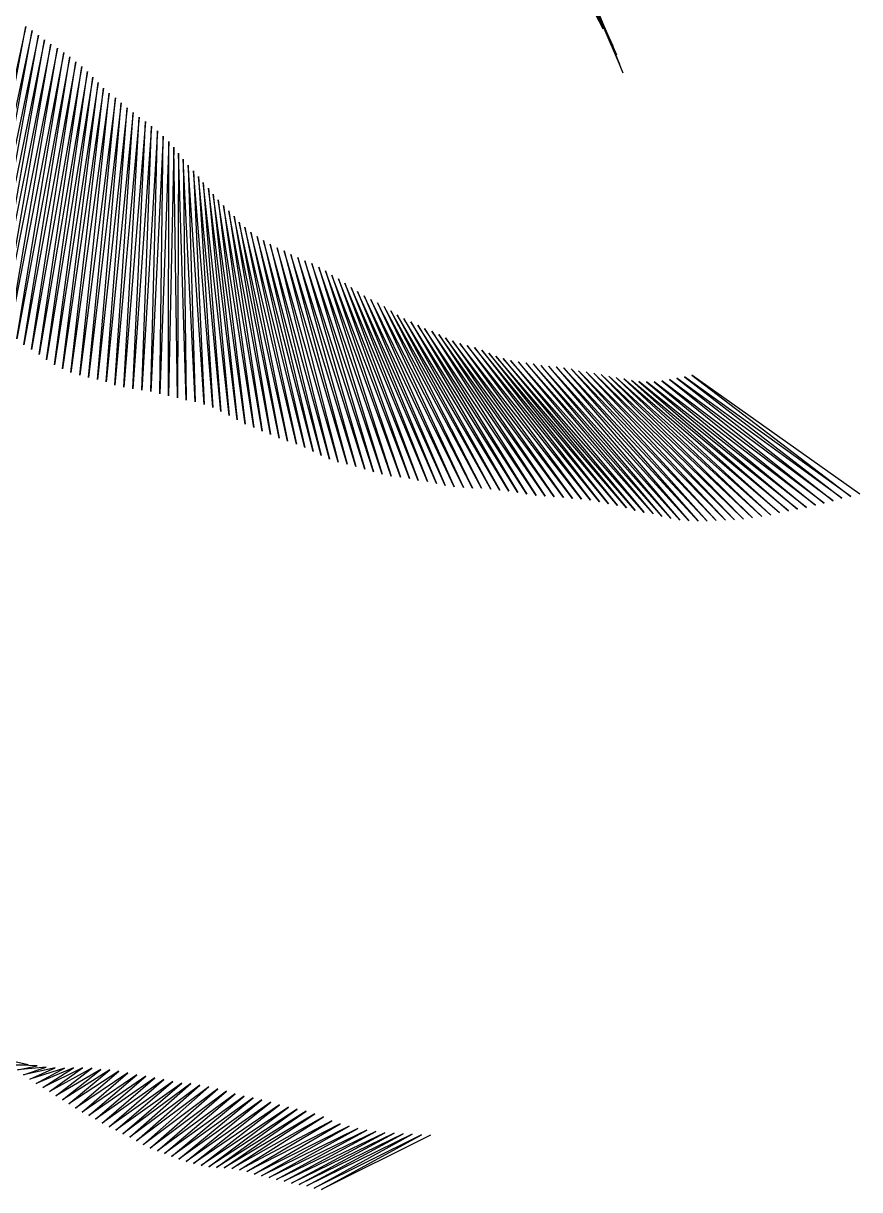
# Model space of a CAD drawing. Header units: metres. Extents: x -465 to 475, y -409 to 494.
# Drawn here: x 212 to 385.7, y -360.6 to -118.3 of the extents above; entities that cross this region are included whole.
import ezdxf

# ---------------------------------------------------------------- set-up
doc = ezdxf.new("R2010")
doc.units = ezdxf.units.M

msp = doc.modelspace()

# ---------------------------------------------------------------- linework, layer by layer
for p, q in [((332.47, -119.42, -606.22), (315.55, -87.16, -606.22)), ((316.53, -87.77, -606.22), (332.47, -119.42, -606.22)), ((333.54, -121.14, -606.22), (316.53, -87.77, -606.22)), ((317.55, -88.3, -606.22), (333.54, -121.14, -606.22)), ((334.48, -122.94, -606.22), (317.55, -88.3, -606.22)), ((318.59, -88.77, -606.22), (334.48, -122.94, -606.22)), ((335.25, -124.82, -606.22), (318.59, -88.77, -606.22)), ((319.65, -89.22, -606.22), (335.25, -124.82, -606.22)), ((335.87, -126.75, -606.22), (319.65, -89.22, -606.22)), ((320.68, -89.73, -606.22), (335.87, -126.75, -606.22)), ((336.61, -128.64, -606.22), (320.68, -89.73, -606.22)), ((212.51, -118.92, -606.22), (200.11, -175.72, -606.22)), ((201.55, -176.96, -606.22), (212.51, -118.92, -606.22)), ((213.84, -119.8, -606.22), (201.55, -176.96, -606.22)), ((203.07, -178.09, -606.22), (213.84, -119.8, -606.22)), ((215.12, -120.74, -606.22), (203.07, -178.09, -606.22)), ((204.59, -179.24, -606.22), (215.12, -120.74, -606.22)), ((216.39, -121.7, -606.22), (204.59, -179.24, -606.22)), ((206.04, -180.46, -606.22), (216.39, -121.7, -606.22)), ((217.71, -122.59, -606.22), (206.04, -180.46, -606.22)), ((207.52, -181.65, -606.22), (217.71, -122.59, -606.22)), ((219.05, -123.46, -606.22), (207.52, -181.65, -606.22)), ((209.04, -182.79, -606.22), (219.05, -123.46, -606.22)), ((220.38, -124.32, -606.22), (209.04, -182.79, -606.22)), ((210.61, -183.86, -606.22), (220.38, -124.32, -606.22)), ((221.66, -125.27, -606.22), (210.61, -183.86, -606.22)), ((212.09, -185.05, -606.22), (221.66, -125.27, -606.22)), ((222.87, -126.31, -606.22), (212.09, -185.05, -606.22)), ((213.68, -186.08, -606.22), (222.87, -126.31, -606.22)), ((224.14, -127.26, -606.22), (213.68, -186.08, -606.22)), ((215.3, -187.09, -606.22), (224.14, -127.26, -606.22)), ((225.34, -128.31, -606.22), (215.3, -187.09, -606.22)), ((216.82, -188.23, -606.22), (225.34, -128.31, -606.22)), ((226.44, -129.45, -606.22), (216.82, -188.23, -606.22)), ((218.43, -189.23, -606.22), (226.44, -129.45, -606.22)), ((227.54, -130.61, -606.22), (218.43, -189.23, -606.22)), ((220.12, -190.09, -606.22), (227.54, -130.61, -606.22)), ((228.64, -131.76, -606.22), (220.12, -190.09, -606.22)), ((221.88, -190.81, -606.22), (228.64, -131.76, -606.22)), ((229.83, -132.81, -606.22), (221.88, -190.81, -606.22)), ((223.7, -191.37, -606.22), (229.83, -132.81, -606.22)), ((231.1, -133.78, -606.22), (223.7, -191.37, -606.22)), ((225.52, -191.9, -606.22), (231.1, -133.78, -606.22)), ((232.31, -134.81, -606.22), (225.52, -191.9, -606.22)), ((227.38, -192.26, -606.22), (232.31, -134.81, -606.22)), ((233.52, -135.84, -606.22), (227.38, -192.26, -606.22)), ((229.21, -192.79, -606.22), (233.52, -135.84, -606.22)), ((234.79, -136.81, -606.22), (229.21, -192.79, -606.22)), ((230.99, -193.43, -606.22), (234.79, -136.81, -606.22)), ((236.02, -137.81, -606.22), (230.99, -193.43, -606.22)), ((232.84, -193.9, -606.22), (236.02, -137.81, -606.22)), ((237.33, -138.71, -606.22), (232.84, -193.9, -606.22)), ((234.71, -194.21, -606.22), (237.33, -138.71, -606.22)), ((238.62, -139.65, -606.22), (234.71, -194.21, -606.22)), ((236.59, -194.48, -606.22), (238.62, -139.65, -606.22)), ((239.86, -140.64, -606.22), (236.59, -194.48, -606.22)), ((238.47, -194.77, -606.22), (239.86, -140.64, -606.22)), ((241.04, -141.72, -606.22), (238.47, -194.77, -606.22)), ((240.31, -195.23, -606.22), (241.04, -141.72, -606.22)), ((242.19, -142.81, -606.22), (240.31, -195.23, -606.22)), ((242.15, -195.7, -606.22), (242.19, -142.81, -606.22)), ((243.26, -143.99, -606.22), (242.15, -195.7, -606.22)), ((244.01, -196.06, -606.22), (243.26, -143.99, -606.22)), ((244.23, -145.25, -606.22), (244.01, -196.06, -606.22)), ((245.84, -196.59, -606.22), (244.23, -145.25, -606.22)), ((245.22, -146.5, -606.22), (245.84, -196.59, -606.22)), ((247.7, -196.94, -606.22), (245.22, -146.5, -606.22)), ((246.23, -147.73, -606.22), (247.7, -196.94, -606.22)), ((249.54, -197.45, -606.22), (246.23, -147.73, -606.22)), ((247.3, -148.91, -606.22), (249.54, -197.45, -606.22)), ((251.32, -198.11, -606.22), (247.3, -148.91, -606.22)), ((248.34, -150.11, -606.22), (251.32, -198.11, -606.22)), ((253.03, -198.92, -606.22), (248.34, -150.11, -606.22)), ((249.34, -151.35, -606.22), (253.03, -198.92, -606.22)), ((254.72, -199.78, -606.22), (249.34, -151.35, -606.22)), ((250.42, -152.52, -606.22), (254.72, -199.78, -606.22)), ((256.42, -200.64, -606.22), (250.42, -152.52, -606.22)), ((251.4, -153.77, -606.22), (256.42, -200.64, -606.22)), ((258.1, -201.53, -606.22), (251.4, -153.77, -606.22)), ((252.44, -154.98, -606.22), (258.1, -201.53, -606.22)), ((259.85, -202.26, -606.22), (252.44, -154.98, -606.22)), ((253.54, -156.13, -606.22), (259.85, -202.26, -606.22)), ((261.6, -203.01, -606.22), (253.54, -156.13, -606.22)), ((254.64, -157.27, -606.22), (261.6, -203.01, -606.22)), ((263.36, -203.7, -606.22), (254.64, -157.27, -606.22)), ((255.79, -158.38, -606.22), (263.36, -203.7, -606.22)), ((265.11, -204.45, -606.22), (255.79, -158.38, -606.22)), ((256.85, -159.57, -606.22), (265.11, -204.45, -606.22)), ((266.89, -205.1, -606.22), (256.85, -159.57, -606.22)), ((258, -160.66, -606.22), (266.89, -205.1, -606.22)), ((268.7, -205.7, -606.22), (258, -160.66, -606.22)), ((259.23, -161.68, -606.22), (268.7, -205.7, -606.22)), ((270.47, -206.38, -606.22), (259.23, -161.68, -606.22)), ((260.54, -162.58, -606.22), (270.47, -206.38, -606.22)), ((272.18, -207.21, -606.22), (260.54, -162.58, -606.22)), ((261.88, -163.44, -606.22), (272.18, -207.21, -606.22)), ((273.86, -208.09, -606.22), (261.88, -163.44, -606.22)), ((263.28, -164.19, -606.22), (273.86, -208.09, -606.22)), ((275.6, -208.84, -606.22), (263.28, -164.19, -606.22)), ((264.7, -164.91, -606.22), (275.6, -208.84, -606.22)), ((277.41, -209.43, -606.22), (264.7, -164.91, -606.22)), ((266.15, -165.57, -606.22), (277.41, -209.43, -606.22)), ((279.25, -209.88, -606.22), (266.15, -165.57, -606.22)), ((267.55, -166.33, -606.22), (279.25, -209.88, -606.22)), ((281.09, -210.37, -606.22), (267.55, -166.33, -606.22)), ((269.01, -166.97, -606.22), (281.09, -210.37, -606.22)), ((282.9, -210.94, -606.22), (269.01, -166.97, -606.22)), ((270.46, -167.61, -606.22), (282.9, -210.94, -606.22)), ((284.73, -211.47, -606.22), (270.46, -167.61, -606.22)), ((271.94, -168.2, -606.22), (284.73, -211.47, -606.22)), ((286.56, -211.97, -606.22), (271.94, -168.2, -606.22)), ((273.36, -168.92, -606.22), (286.56, -211.97, -606.22)), ((288.42, -212.34, -606.22), (273.36, -168.92, -606.22)), ((274.74, -169.72, -606.22), (288.42, -212.34, -606.22)), ((290.31, -212.58, -606.22), (274.74, -169.72, -606.22)), ((276.07, -170.59, -606.22), (290.31, -212.58, -606.22)), ((292.18, -212.86, -606.22), (276.07, -170.59, -606.22)), ((277.46, -171.35, -606.22), (292.18, -212.86, -606.22)), ((294.04, -213.27, -606.22), (277.46, -171.35, -606.22)), ((278.78, -172.25, -606.22), (294.04, -213.27, -606.22)), ((295.92, -213.5, -606.22), (278.78, -172.25, -606.22)), ((280.07, -173.18, -606.22), (295.92, -213.5, -606.22)), ((297.79, -213.87, -606.22), (280.07, -173.18, -606.22)), ((281.42, -174.02, -606.22), (297.79, -213.87, -606.22)), ((299.64, -214.29, -606.22), (281.42, -174.02, -606.22)), ((282.77, -174.87, -606.22), (299.64, -214.29, -606.22)), ((301.52, -214.57, -606.22), (282.77, -174.87, -606.22)), ((284.15, -175.66, -606.22), (301.52, -214.57, -606.22)), ((303.41, -214.74, -606.22), (284.15, -175.66, -606.22)), ((285.57, -176.37, -606.22), (303.41, -214.74, -606.22)), ((305.3, -214.86, -606.22), (285.57, -176.37, -606.22)), ((286.98, -177.12, -606.22), (305.3, -214.86, -606.22)), ((307.2, -214.87, -606.22), (286.98, -177.12, -606.22)), ((288.31, -177.99, -606.22), (307.2, -214.87, -606.22)), ((309.09, -215.06, -606.22), (288.31, -177.99, -606.22)), ((289.66, -178.84, -606.22), (309.09, -215.06, -606.22)), ((310.98, -215.26, -606.22), (289.66, -178.84, -606.22)), ((291.05, -179.62, -606.22), (310.98, -215.26, -606.22)), ((312.87, -215.48, -606.22), (291.05, -179.62, -606.22)), ((292.47, -180.32, -606.22), (312.87, -215.48, -606.22)), ((314.75, -215.75, -606.22), (292.47, -180.32, -606.22)), ((293.92, -180.97, -606.22), (314.75, -215.75, -606.22)), ((316.61, -216.13, -606.22), (293.92, -180.97, -606.22)), ((295.36, -181.66, -606.22), (316.61, -216.13, -606.22)), ((318.5, -216.36, -606.22), (295.36, -181.66, -606.22)), ((296.83, -182.26, -606.22), (318.5, -216.36, -606.22)), ((320.39, -216.53, -606.22), (296.83, -182.26, -606.22)), ((298.29, -182.91, -606.22), (320.39, -216.53, -606.22)), ((322.28, -216.63, -606.22), (298.29, -182.91, -606.22)), ((299.7, -183.64, -606.22), (322.28, -216.63, -606.22)), ((324.18, -216.79, -606.22), (299.7, -183.64, -606.22)), ((301.16, -184.27, -606.22), (324.18, -216.79, -606.22)), ((326.06, -217.01, -606.22), (301.16, -184.27, -606.22)), ((302.67, -184.78, -606.22), (326.06, -217.01, -606.22)), ((327.96, -217.13, -606.22), (302.67, -184.78, -606.22)), ((304.21, -185.2, -606.22), (327.96, -217.13, -606.22)), ((329.84, -217.37, -606.22), (304.21, -185.2, -606.22)), ((305.74, -185.64, -606.22), (329.84, -217.37, -606.22)), ((331.71, -217.72, -606.22), (305.74, -185.64, -606.22)), ((307.21, -186.22, -606.22), (331.71, -217.72, -606.22)), ((333.57, -218.11, -606.22), (307.21, -186.22, -606.22)), ((308.68, -186.84, -606.22), (333.57, -218.11, -606.22)), ((335.44, -218.45, -606.22), (308.68, -186.84, -606.22)), ((310.16, -187.43, -606.22), (335.44, -218.45, -606.22)), ((337.27, -218.94, -606.22), (310.16, -187.43, -606.22)), ((311.66, -187.95, -606.22), (337.27, -218.94, -606.22)), ((339.08, -219.5, -606.22), (311.66, -187.95, -606.22)), ((313.21, -188.34, -606.22), (339.08, -219.5, -606.22)), ((340.94, -219.89, -606.22), (313.21, -188.34, -606.22)), ((314.77, -188.63, -606.22), (340.94, -219.89, -606.22)), ((342.82, -220.21, -606.22), (314.77, -188.63, -606.22)), ((316.35, -188.84, -606.22), (342.82, -220.21, -606.22)), ((344.65, -220.71, -606.22), (316.35, -188.84, -606.22)), ((317.93, -189.02, -606.22), (344.65, -220.71, -606.22)), ((346.49, -221.16, -606.22), (317.93, -189.02, -606.22)), ((319.49, -189.34, -606.22), (346.49, -221.16, -606.22)), ((348.37, -221.48, -606.22), (319.49, -189.34, -606.22)), ((321.07, -189.51, -606.22), (348.37, -221.48, -606.22)), ((350.26, -221.65, -606.22), (321.07, -189.51, -606.22)), ((322.66, -189.68, -606.22), (350.26, -221.65, -606.22)), ((352.16, -221.71, -606.22), (322.66, -189.68, -606.22)), ((324.24, -189.83, -606.22), (352.16, -221.71, -606.22)), ((354.05, -221.68, -606.22), (324.24, -189.83, -606.22)), ((325.81, -190.09, -606.22), (354.05, -221.68, -606.22)), ((355.95, -221.54, -606.22), (325.81, -190.09, -606.22)), ((327.36, -190.46, -606.22), (355.95, -221.54, -606.22)), ((357.85, -221.49, -606.22), (327.36, -190.46, -606.22)), ((328.93, -190.72, -606.22), (357.85, -221.49, -606.22)), ((359.75, -221.46, -606.22), (328.93, -190.72, -606.22)), ((330.51, -190.94, -606.22), (359.75, -221.46, -606.22)), ((361.64, -221.29, -606.22), (330.51, -190.94, -606.22)), ((332.07, -191.24, -606.22), (361.64, -221.29, -606.22)), ((363.51, -220.99, -606.22), (332.07, -191.24, -606.22)), ((350.89, -191.36, -606.22), (383.91, -216.57, -606.22)), ((385.75, -216.09, -606.22), (350.89, -191.36, -606.22)), ((333.63, -191.56, -606.22), (363.51, -220.99, -606.22)), ((365.4, -220.77, -606.22), (333.63, -191.56, -606.22)), ((335.18, -191.9, -606.22), (365.4, -220.77, -606.22)), ((367.27, -220.44, -606.22), (335.18, -191.9, -606.22)), ((336.76, -192.13, -606.22), (367.27, -220.44, -606.22)), ((369.12, -219.99, -606.22), (336.76, -192.13, -606.22)), ((338.31, -192.49, -606.22), (369.12, -219.99, -606.22)), ((370.97, -219.56, -606.22), (338.31, -192.49, -606.22)), ((339.88, -192.71, -606.22), (370.97, -219.56, -606.22)), ((372.84, -219.23, -606.22), (339.88, -192.71, -606.22)), ((341.47, -192.79, -606.22), (372.84, -219.23, -606.22)), ((374.7, -218.86, -606.22), (341.47, -192.79, -606.22)), ((343.07, -192.75, -606.22), (374.7, -218.86, -606.22)), ((376.54, -218.4, -606.22), (343.07, -192.75, -606.22)), ((344.65, -192.56, -606.22), (376.54, -218.4, -606.22)), ((378.39, -217.95, -606.22), (344.65, -192.56, -606.22)), ((346.21, -192.25, -606.22), (378.39, -217.95, -606.22)), ((380.23, -217.51, -606.22), (346.21, -192.25, -606.22)), ((347.78, -192.02, -606.22), (380.23, -217.51, -606.22)), ((382.05, -216.96, -606.22), (347.78, -192.02, -606.22)), ((349.35, -191.72, -606.22), (382.05, -216.96, -606.22)), ((383.91, -216.57, -606.22), (349.35, -191.72, -606.22)), ((212.97, -334.62, -606.22), (208.34, -333.63, -606.22)), ((209.58, -334.64, -606.22), (212.97, -334.62, -606.22)), ((214.85, -334.85, -606.22), (209.58, -334.64, -606.22)), ((210.76, -335.72, -606.22), (214.85, -334.85, -606.22)), ((216.73, -335.14, -606.22), (210.76, -335.72, -606.22)), ((212.03, -336.7, -606.22), (216.73, -335.14, -606.22)), ((218.62, -335.3, -606.22), (212.03, -336.7, -606.22)), ((213.36, -337.6, -606.22), (218.62, -335.3, -606.22)), ((220.51, -335.36, -606.22), (213.36, -337.6, -606.22)), ((222.4, -335.25, -606.22), (214.65, -338.55, -606.22)), ((214.65, -338.55, -606.22), (220.51, -335.36, -606.22)), ((216.01, -339.38, -606.22), (222.4, -335.25, -606.22)), ((224.3, -335.27, -606.22), (216.01, -339.38, -606.22)), ((217.4, -340.18, -606.22), (224.3, -335.27, -606.22)), ((226.19, -335.37, -606.22), (217.4, -340.18, -606.22)), ((218.71, -341.1, -606.22), (226.19, -335.37, -606.22)), ((228.08, -335.61, -606.22), (218.71, -341.1, -606.22)), ((220.11, -341.89, -606.22), (228.08, -335.61, -606.22)), ((229.97, -335.72, -606.22), (220.11, -341.89, -606.22)), ((221.44, -342.78, -606.22), (229.97, -335.72, -606.22)), ((231.84, -335.99, -606.22), (221.44, -342.78, -606.22)), ((222.8, -343.62, -606.22), (231.84, -335.99, -606.22)), ((233.71, -336.32, -606.22), (222.8, -343.62, -606.22)), ((224.17, -344.45, -606.22), (233.71, -336.32, -606.22)), ((235.57, -336.71, -606.22), (224.17, -344.45, -606.22)), ((225.59, -345.2, -606.22), (235.57, -336.71, -606.22)), ((237.44, -337.02, -606.22), (225.59, -345.2, -606.22)), ((226.99, -345.97, -606.22), (237.44, -337.02, -606.22)), ((239.3, -337.37, -606.22), (226.99, -345.97, -606.22)), ((228.39, -346.75, -606.22), (239.3, -337.37, -606.22)), ((241.16, -337.73, -606.22), (228.39, -346.75, -606.22)), ((229.79, -347.53, -606.22), (241.16, -337.73, -606.22)), ((243.02, -338.13, -606.22), (229.79, -347.53, -606.22)), ((231.22, -348.23, -606.22), (243.02, -338.13, -606.22)), ((244.89, -338.43, -606.22), (231.22, -348.23, -606.22)), ((232.62, -349.01, -606.22), (244.89, -338.43, -606.22)), ((246.78, -338.56, -606.22), (232.62, -349.01, -606.22)), ((234.08, -349.68, -606.22), (246.78, -338.56, -606.22)), ((248.65, -338.86, -606.22), (234.08, -349.68, -606.22)), ((235.47, -350.47, -606.22), (248.65, -338.86, -606.22)), ((250.51, -339.23, -606.22), (235.47, -350.47, -606.22)), ((236.86, -351.27, -606.22), (250.51, -339.23, -606.22)), ((252.36, -339.65, -606.22), (236.86, -351.27, -606.22)), ((238.32, -351.93, -606.22), (252.36, -339.65, -606.22)), ((254.2, -340.1, -606.22), (238.32, -351.93, -606.22)), ((239.82, -352.49, -606.22), (254.2, -340.1, -606.22)), ((256.01, -340.69, -606.22), (239.82, -352.49, -606.22)), ((241.3, -353.1, -606.22), (256.01, -340.69, -606.22)), ((257.85, -341.15, -606.22), (241.3, -353.1, -606.22)), ((242.79, -353.68, -606.22), (257.85, -341.15, -606.22)), ((259.71, -341.52, -606.22), (242.79, -353.68, -606.22)), ((244.28, -354.26, -606.22), (259.71, -341.52, -606.22)), ((261.56, -341.94, -606.22), (244.28, -354.26, -606.22)), ((245.82, -354.71, -606.22), (261.56, -341.94, -606.22)), ((263.39, -342.41, -606.22), (245.82, -354.71, -606.22)), ((247.35, -355.18, -606.22), (263.39, -342.41, -606.22)), ((265.21, -342.96, -606.22), (247.35, -355.18, -606.22)), ((248.91, -355.53, -606.22), (265.21, -342.96, -606.22)), ((267.04, -343.46, -606.22), (248.91, -355.53, -606.22)), ((250.49, -355.81, -606.22), (267.04, -343.46, -606.22)), ((268.89, -343.84, -606.22), (250.49, -355.81, -606.22)), ((252.08, -355.99, -606.22), (268.89, -343.84, -606.22)), ((270.73, -344.31, -606.22), (252.08, -355.99, -606.22)), ((253.68, -356.02, -606.22), (270.73, -344.31, -606.22)), ((272.56, -344.81, -606.22), (253.68, -356.02, -606.22)), ((255.28, -356.16, -606.22), (272.56, -344.81, -606.22)), ((274.34, -345.46, -606.22), (255.28, -356.16, -606.22)), ((256.86, -356.43, -606.22), (274.34, -345.46, -606.22)), ((276.06, -346.27, -606.22), (256.86, -356.43, -606.22)), ((258.41, -356.84, -606.22), (276.06, -346.27, -606.22)), ((277.83, -346.94, -606.22), (258.41, -356.84, -606.22)), ((259.93, -357.34, -606.22), (277.83, -346.94, -606.22)), ((279.67, -347.42, -606.22), (259.93, -357.34, -606.22)), ((261.48, -357.72, -606.22), (279.67, -347.42, -606.22)), ((281.5, -347.91, -606.22), (261.48, -357.72, -606.22)), ((263.05, -358.04, -606.22), (281.5, -347.91, -606.22)), ((283.37, -348.23, -606.22), (263.05, -358.04, -606.22)), ((264.59, -358.48, -606.22), (283.37, -348.23, -606.22)), ((285.24, -348.5, -606.22), (264.59, -358.48, -606.22)), ((266.16, -358.82, -606.22), (285.24, -348.5, -606.22)), ((287.12, -348.75, -606.22), (266.16, -358.82, -606.22)), ((267.71, -359.22, -606.22), (287.12, -348.75, -606.22)), ((289.02, -348.85, -606.22), (267.71, -359.22, -606.22)), ((269.29, -359.49, -606.22), (289.02, -348.85, -606.22)), ((290.91, -348.99, -606.22), (269.29, -359.49, -606.22)), ((270.85, -359.82, -606.22), (290.91, -348.99, -606.22)), ((292.8, -349.05, -606.22), (270.85, -359.82, -606.22)), ((272.39, -360.26, -606.22), (292.8, -349.05, -606.22)), ((294.69, -349.22, -606.22), (272.39, -360.26, -606.22)), ((273.96, -360.58, -606.22), (294.69, -349.22, -606.22)), ((296.59, -349.29, -606.22), (273.96, -360.58, -606.22))]:
    msp.add_line(p, q)

doc.saveas('drawing.dxf')
